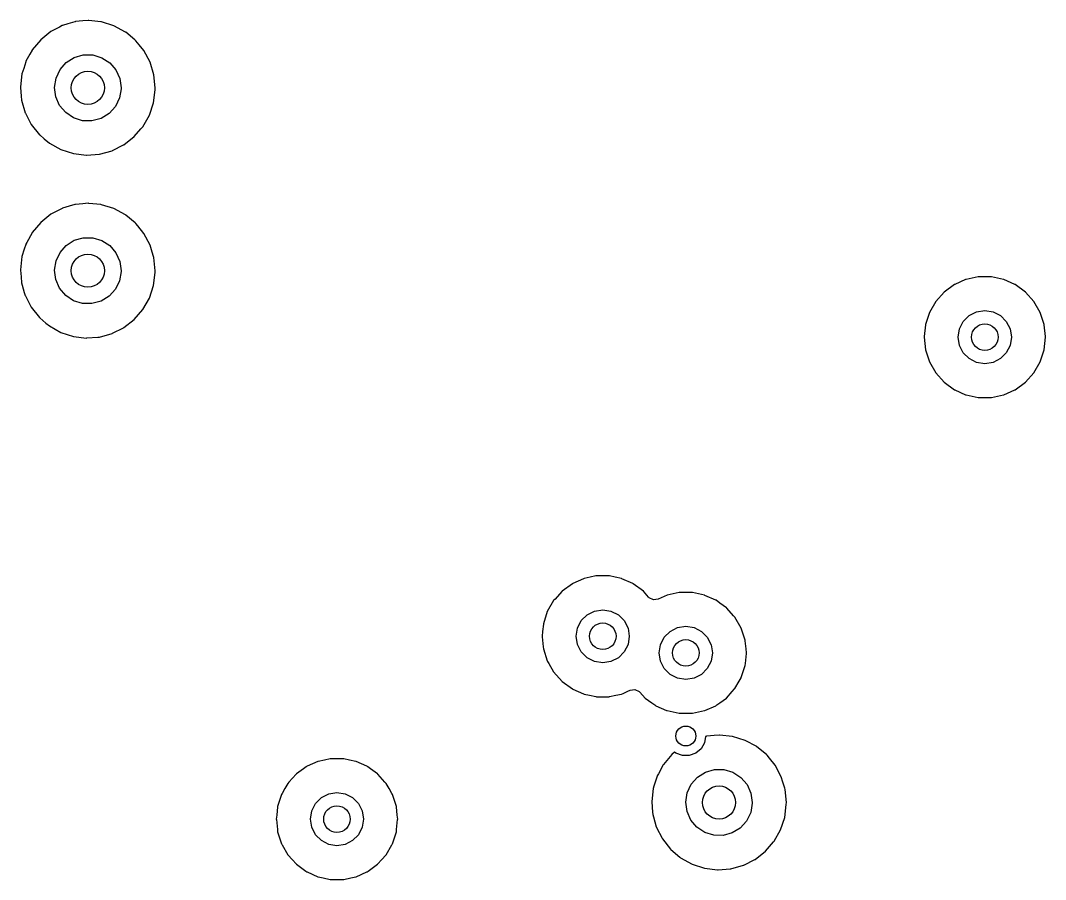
# Model space of a CAD drawing. Extents: x 1.82 to 8.48, y -4.98 to -0.82.
# Drawn here: x 5.492 to 6.099, y -3.559 to -3.051 of the extents above; entities that cross this region are included whole.
import ezdxf

# ---------------------------------------------------------------- set-up
doc = ezdxf.new("R2010")
doc.units = 0
doc.header["$MEASUREMENT"] = 0
doc.layers.add('BLACK', color=7, linetype='CONTINUOUS')

msp = doc.modelspace()

# ---------------------------------------------------------------- linework, layer by layer
at = {"layer": 'BLACK', "linetype": 'CONTINUOUS'}
for p, q in [((5.51469, -3.05453), (5.50965, -3.05717)), ((5.51634, -3.05367), (5.51469, -3.05453)), ((5.51655, -3.05356), (5.51634, -3.05367)), ((5.51634, -3.05367), (5.51634, -3.05367)), ((5.51965, -3.05265), (5.51655, -3.05356)), ((5.52379, -3.05143), (5.51965, -3.05265)), ((5.52402, -3.05136), (5.52379, -3.05143)), ((5.52379, -3.05143), (5.52379, -3.05143)), ((5.52426, -3.05134), (5.52402, -3.05136)), ((5.52853, -3.05095), (5.52426, -3.05134)), ((5.52426, -3.05134), (5.52426, -3.05134)), ((5.53177, -3.05066), (5.52853, -3.05095)), ((5.53202, -3.05068), (5.53177, -3.05066)), ((5.53928, -3.05144), (5.53202, -3.05068)), ((5.53202, -3.05068), (5.53202, -3.05068)), ((5.53952, -3.05147), (5.53928, -3.05144)), ((5.53928, -3.05144), (5.53928, -3.05144)), ((5.54696, -3.05377), (5.53952, -3.05147)), ((5.55381, -3.05748), (5.54696, -3.05377)), ((5.50965, -3.05717), (5.50358, -3.06205)), ((5.55399, -3.05763), (5.55381, -3.05748)), ((5.5594, -3.0621), (5.55399, -3.05763)), ((5.55399, -3.05763), (5.55399, -3.05763)), ((5.50358, -3.06205), (5.49858, -3.06801)), ((5.55981, -3.06244), (5.5594, -3.0621)), ((5.55996, -3.06263), (5.55981, -3.06244)), ((5.56196, -3.06508), (5.55996, -3.06263)), ((5.55996, -3.06263), (5.55996, -3.06263)), ((5.56473, -3.06847), (5.56196, -3.06508)), ((5.49721, -3.0705), (5.49483, -3.07483)), ((5.49846, -3.06822), (5.49721, -3.0705)), ((5.49858, -3.06801), (5.49846, -3.06822)), ((5.49846, -3.06822), (5.49846, -3.06822)), ((5.51874, -3.07556), (5.52346, -3.07258)), ((5.52346, -3.07258), (5.52882, -3.07105)), ((5.52882, -3.07105), (5.53441, -3.07108)), ((5.53441, -3.07108), (5.53975, -3.07268)), ((5.53975, -3.07268), (5.54444, -3.07572)), ((5.56838, -3.07535), (5.56473, -3.06847)), ((5.49348, -3.07909), (5.49247, -3.08226)), ((5.49475, -3.07507), (5.49348, -3.07909)), ((5.49483, -3.07483), (5.49475, -3.07507)), ((5.49475, -3.07507), (5.49475, -3.07507)), ((5.51504, -3.07974), (5.51874, -3.07556)), ((5.54444, -3.07572), (5.54808, -3.07995)), ((5.57063, -3.0828), (5.56838, -3.07535)), ((5.49247, -3.08226), (5.4916, -3.08999)), ((5.51181, -3.09031), (5.51267, -3.0848)), ((5.51267, -3.0848), (5.51504, -3.07974)), ((5.54808, -3.07995), (5.55039, -3.08503)), ((5.55039, -3.08503), (5.55118, -3.09055)), ((5.57139, -3.09055), (5.57063, -3.0828)), ((5.4916, -3.08999), (5.49162, -3.09024)), ((5.49162, -3.09024), (5.49207, -3.09556)), ((5.51254, -3.09584), (5.51181, -3.09031)), ((5.55118, -3.09103), (5.55025, -3.09654)), ((5.55118, -3.09055), (5.55118, -3.09103)), ((5.57138, -3.09167), (5.57139, -3.09055)), ((5.49207, -3.09556), (5.49225, -3.09775)), ((5.51478, -3.10095), (5.51254, -3.09584)), ((5.55025, -3.09654), (5.54782, -3.10156)), ((5.5704, -3.09939), (5.57138, -3.09167)), ((5.49225, -3.09775), (5.49265, -3.09915)), ((5.49265, -3.09915), (5.49406, -3.10405)), ((5.51838, -3.10523), (5.51478, -3.10095)), ((5.54782, -3.10156), (5.54407, -3.1057)), ((5.56794, -3.10678), (5.5704, -3.09939)), ((5.49406, -3.10405), (5.4944, -3.10524)), ((5.4944, -3.10524), (5.49451, -3.10545)), ((5.49451, -3.10545), (5.49622, -3.10877)), ((5.49622, -3.10877), (5.49796, -3.11216)), ((5.52302, -3.10832), (5.51838, -3.10523)), ((5.52835, -3.10998), (5.52302, -3.10832)), ((5.53931, -3.10862), (5.53393, -3.11009)), ((5.54407, -3.1057), (5.53931, -3.10862)), ((5.5641, -3.11355), (5.56794, -3.10678)), ((5.49796, -3.11216), (5.5028, -3.11827)), ((5.53393, -3.11009), (5.52835, -3.10998)), ((5.55901, -3.11944), (5.56293, -3.1149)), ((5.56293, -3.1149), (5.56394, -3.11373)), ((5.56394, -3.11373), (5.5641, -3.11355)), ((5.56394, -3.11373), (5.56394, -3.11373)), ((5.5028, -3.11827), (5.50298, -3.11842)), ((5.50298, -3.11842), (5.50298, -3.11842)), ((5.50298, -3.11842), (5.5057, -3.12074)), ((5.5057, -3.12074), (5.50873, -3.12331)), ((5.55287, -3.12424), (5.55901, -3.11944)), ((5.50873, -3.12331), (5.51552, -3.12711)), ((5.51552, -3.12711), (5.52293, -3.12952)), ((5.53842, -3.12984), (5.54592, -3.12775)), ((5.54592, -3.12775), (5.54614, -3.12764)), ((5.54614, -3.12764), (5.55266, -3.12435)), ((5.54614, -3.12764), (5.54614, -3.12764)), ((5.55266, -3.12435), (5.55287, -3.12424)), ((5.55266, -3.12435), (5.55266, -3.12435)), ((5.52293, -3.12952), (5.53066, -3.13044)), ((5.53066, -3.13044), (5.5309, -3.13042)), ((5.5309, -3.13042), (5.53818, -3.12986)), ((5.5309, -3.13042), (5.5309, -3.13042)), ((5.53818, -3.12986), (5.53842, -3.12984)), ((5.53818, -3.12986), (5.53818, -3.12986)), ((5.51278, -3.1638), (5.50965, -3.16543)), ((5.51634, -3.16194), (5.51278, -3.1638)), ((5.51655, -3.16183), (5.51634, -3.16194)), ((5.51634, -3.16194), (5.51634, -3.16194)), ((5.52045, -3.16068), (5.51655, -3.16183)), ((5.52379, -3.1597), (5.52045, -3.16068)), ((5.52402, -3.15963), (5.52379, -3.1597)), ((5.52379, -3.1597), (5.52379, -3.1597)), ((5.52426, -3.15961), (5.52402, -3.15963)), ((5.52853, -3.15922), (5.52426, -3.15961)), ((5.52426, -3.15961), (5.52426, -3.15961)), ((5.53177, -3.15892), (5.52853, -3.15922)), ((5.53202, -3.15895), (5.53177, -3.15892)), ((5.53928, -3.15971), (5.53202, -3.15895)), ((5.53202, -3.15895), (5.53202, -3.15895)), ((5.53952, -3.15974), (5.53928, -3.15971)), ((5.53928, -3.15971), (5.53928, -3.15971)), ((5.54696, -3.16204), (5.53952, -3.15974)), ((5.55381, -3.16574), (5.54696, -3.16204)), ((5.50358, -3.17031), (5.49858, -3.17628)), ((5.50965, -3.16543), (5.50358, -3.17031)), ((5.55399, -3.1659), (5.55381, -3.16574)), ((5.55956, -3.1705), (5.55399, -3.1659)), ((5.55399, -3.1659), (5.55399, -3.1659)), ((5.49846, -3.17649), (5.49536, -3.18213)), ((5.49858, -3.17628), (5.49846, -3.17649)), ((5.49846, -3.17649), (5.49846, -3.17649)), ((5.55981, -3.17071), (5.55956, -3.1705)), ((5.55996, -3.17089), (5.55981, -3.17071)), ((5.56109, -3.17229), (5.55996, -3.17089)), ((5.55996, -3.17089), (5.55996, -3.17089)), ((5.56473, -3.17674), (5.56109, -3.17229)), ((5.49536, -3.18213), (5.49483, -3.1831)), ((5.51874, -3.18383), (5.52346, -3.18085)), ((5.52346, -3.18085), (5.52882, -3.17932)), ((5.52882, -3.17932), (5.53441, -3.17935)), ((5.53441, -3.17935), (5.53975, -3.18095)), ((5.53975, -3.18095), (5.54444, -3.18398)), ((5.56838, -3.18362), (5.56473, -3.17674)), ((5.49385, -3.18618), (5.49247, -3.19052)), ((5.49475, -3.18333), (5.49385, -3.18618)), ((5.49483, -3.1831), (5.49475, -3.18333)), ((5.49475, -3.18333), (5.49475, -3.18333)), ((5.51267, -3.19306), (5.51504, -3.18801)), ((5.51504, -3.18801), (5.51874, -3.18383)), ((5.54444, -3.18398), (5.54808, -3.18821)), ((5.54808, -3.18821), (5.55039, -3.19329)), ((5.56969, -3.18795), (5.56838, -3.18362)), ((5.57044, -3.19044), (5.56969, -3.18795)), ((5.49247, -3.19052), (5.4916, -3.19826)), ((5.51181, -3.19858), (5.51267, -3.19306)), ((5.55039, -3.19329), (5.55118, -3.19882)), ((5.57063, -3.19107), (5.57044, -3.19044)), ((5.57139, -3.19882), (5.57063, -3.19107)), ((5.4916, -3.19826), (5.49162, -3.1985)), ((5.49162, -3.1985), (5.49196, -3.20248)), ((5.51254, -3.20411), (5.51181, -3.19858)), ((5.55118, -3.1993), (5.55025, -3.2048)), ((5.55118, -3.19882), (5.55118, -3.1993)), ((5.5704, -3.20766), (5.57138, -3.19993)), ((5.57138, -3.19993), (5.57139, -3.19882)), ((5.49196, -3.20248), (5.49225, -3.20602)), ((5.49225, -3.20602), (5.49265, -3.20742)), ((5.51478, -3.20922), (5.51254, -3.20411)), ((5.55025, -3.2048), (5.54782, -3.20983)), ((6.05164, -3.20409), (6.04525, -3.20694)), ((6.05188, -3.20398), (6.05164, -3.20409)), ((6.05164, -3.20409), (6.05164, -3.20409)), ((6.05556, -3.2032), (6.05188, -3.20398)), ((6.05898, -3.20248), (6.05556, -3.2032)), ((6.05923, -3.20242), (6.05898, -3.20248)), ((6.05898, -3.20248), (6.05898, -3.20248)), ((6.06675, -3.20242), (6.05923, -3.20242)), ((6.06701, -3.20248), (6.06675, -3.20242)), ((6.07043, -3.2032), (6.06701, -3.20248)), ((6.06701, -3.20248), (6.06701, -3.20248)), ((6.07411, -3.20398), (6.07043, -3.2032)), ((6.07434, -3.20409), (6.07411, -3.20398)), ((6.08074, -3.20694), (6.07434, -3.20409)), ((6.07434, -3.20409), (6.07434, -3.20409)), ((5.49265, -3.20742), (5.49387, -3.21166)), ((5.49387, -3.21166), (5.4944, -3.21351)), ((5.51838, -3.21349), (5.51478, -3.20922)), ((5.54782, -3.20983), (5.54407, -3.21396)), ((5.56794, -3.21505), (5.5704, -3.20766)), ((6.03893, -3.21146), (6.0339, -3.21705)), ((6.04501, -3.20704), (6.03893, -3.21146)), ((6.04525, -3.20694), (6.04501, -3.20704)), ((6.04525, -3.20694), (6.04525, -3.20694)), ((6.08097, -3.20704), (6.08074, -3.20694)), ((6.08074, -3.20694), (6.08074, -3.20694)), ((6.08706, -3.21146), (6.08097, -3.20704)), ((6.09209, -3.21705), (6.08706, -3.21146)), ((5.4944, -3.21351), (5.49451, -3.21372)), ((5.49451, -3.21372), (5.49772, -3.21996)), ((5.52302, -3.21659), (5.51838, -3.21349)), ((5.52835, -3.21825), (5.52302, -3.21659)), ((5.53393, -3.21835), (5.52835, -3.21825)), ((5.53931, -3.21688), (5.53393, -3.21835)), ((5.54407, -3.21396), (5.53931, -3.21688)), ((5.5641, -3.22182), (5.56794, -3.21505)), ((6.0339, -3.21705), (6.03014, -3.22356)), ((6.09585, -3.22356), (6.09209, -3.21705)), ((5.49772, -3.21996), (5.49796, -3.22043)), ((5.49796, -3.22043), (5.5028, -3.22653)), ((5.55901, -3.22771), (5.5641, -3.22182)), ((6.03014, -3.22356), (6.02781, -3.23071)), ((6.05374, -3.22545), (6.05813, -3.22321)), ((6.05813, -3.22321), (6.06299, -3.22244)), ((6.06299, -3.22244), (6.06786, -3.22321)), ((6.06786, -3.22321), (6.07225, -3.22545)), ((6.09817, -3.23071), (6.09585, -3.22356)), ((5.5028, -3.22653), (5.50298, -3.22669)), ((5.50298, -3.22669), (5.50298, -3.22669)), ((5.50298, -3.22669), (5.50665, -3.22981)), ((5.50665, -3.22981), (5.50873, -3.23158)), ((5.55287, -3.2325), (5.55901, -3.22771)), ((6.02779, -3.23097), (6.02708, -3.23771)), ((6.02781, -3.23071), (6.02779, -3.23097)), ((6.02779, -3.23097), (6.02779, -3.23097)), ((6.04801, -3.23332), (6.05025, -3.22893)), ((6.05025, -3.22893), (6.05374, -3.22545)), ((6.07225, -3.22545), (6.07573, -3.22893)), ((6.07573, -3.22893), (6.07797, -3.23332)), ((6.0982, -3.23097), (6.09817, -3.23071)), ((6.0982, -3.23097), (6.0982, -3.23097)), ((6.09891, -3.23771), (6.0982, -3.23097)), ((5.50873, -3.23158), (5.51552, -3.23538)), ((5.51552, -3.23538), (5.52293, -3.23779)), ((5.53842, -3.23811), (5.54592, -3.23602)), ((5.54592, -3.23602), (5.54614, -3.23591)), ((5.54614, -3.23591), (5.55266, -3.23261)), ((5.54614, -3.23591), (5.54614, -3.23591)), ((5.55266, -3.23261), (5.55287, -3.2325)), ((5.55266, -3.23261), (5.55266, -3.23261)), ((6.04724, -3.23819), (6.04801, -3.23332)), ((6.07797, -3.23332), (6.07874, -3.23819)), ((5.52293, -3.23779), (5.53066, -3.23871)), ((5.53066, -3.23871), (5.5309, -3.23869)), ((5.5309, -3.23869), (5.53739, -3.23819)), ((5.5309, -3.23869), (5.5309, -3.23869)), ((5.53739, -3.23819), (5.53818, -3.23813)), ((5.53818, -3.23813), (5.53842, -3.23811)), ((5.53818, -3.23813), (5.53818, -3.23813)), ((6.02708, -3.23771), (6.02703, -3.23819)), ((6.02703, -3.23819), (6.02781, -3.24567)), ((6.04801, -3.24306), (6.04724, -3.23819)), ((6.05025, -3.24745), (6.04801, -3.24306)), ((6.07797, -3.24306), (6.07573, -3.24745)), ((6.07874, -3.23819), (6.07797, -3.24306)), ((6.09817, -3.24567), (6.09896, -3.23819)), ((6.09896, -3.23819), (6.09891, -3.23771)), ((6.02781, -3.24567), (6.03014, -3.25282)), ((6.05374, -3.25093), (6.05025, -3.24745)), ((6.07573, -3.24745), (6.07225, -3.25093)), ((6.09585, -3.25282), (6.09817, -3.24567)), ((6.03014, -3.25282), (6.0339, -3.25933)), ((6.05813, -3.25317), (6.05374, -3.25093)), ((6.06299, -3.25394), (6.05813, -3.25317)), ((6.06786, -3.25317), (6.06299, -3.25394)), ((6.07225, -3.25093), (6.06786, -3.25317)), ((6.09209, -3.25933), (6.09585, -3.25282)), ((6.0339, -3.25933), (6.03893, -3.26492)), ((6.08706, -3.26492), (6.09209, -3.25933)), ((6.03893, -3.26492), (6.04501, -3.26934)), ((6.08097, -3.26934), (6.08706, -3.26492)), ((6.04501, -3.26934), (6.04525, -3.26944)), ((6.04525, -3.26944), (6.04525, -3.26944)), ((6.04525, -3.26944), (6.05164, -3.27229)), ((6.05164, -3.27229), (6.05188, -3.27239)), ((6.05188, -3.27239), (6.05556, -3.27318)), ((6.05556, -3.27318), (6.05898, -3.2739)), ((6.06701, -3.2739), (6.07043, -3.27318)), ((6.07043, -3.27318), (6.07411, -3.27239)), ((6.07411, -3.27239), (6.07434, -3.27229)), ((6.07434, -3.27229), (6.08074, -3.26944)), ((6.08074, -3.26944), (6.08097, -3.26934)), ((6.08074, -3.26944), (6.08074, -3.26944)), ((6.05898, -3.2739), (6.05898, -3.2739)), ((6.05898, -3.2739), (6.05923, -3.27396)), ((6.05923, -3.27396), (6.06675, -3.27396)), ((6.06675, -3.27396), (6.06701, -3.2739)), ((6.06701, -3.2739), (6.06701, -3.2739)), ((5.82526, -3.38126), (5.81887, -3.3841)), ((5.8255, -3.38115), (5.82526, -3.38126)), ((5.82526, -3.38126), (5.82526, -3.38126)), ((5.82918, -3.38037), (5.8255, -3.38115)), ((5.8326, -3.37964), (5.82918, -3.38037)), ((5.83285, -3.37959), (5.8326, -3.37964)), ((5.8326, -3.37964), (5.8326, -3.37964)), ((5.84037, -3.37959), (5.83285, -3.37959)), ((5.84063, -3.37964), (5.84037, -3.37959)), ((5.84405, -3.38037), (5.84063, -3.37964)), ((5.84063, -3.37964), (5.84063, -3.37964)), ((5.84773, -3.38115), (5.84405, -3.38037)), ((5.84797, -3.38126), (5.84773, -3.38115)), ((5.85436, -3.3841), (5.84797, -3.38126)), ((5.84797, -3.38126), (5.84797, -3.38126)), ((5.81238, -3.38882), (5.80834, -3.3933)), ((5.81255, -3.38863), (5.81238, -3.38882)), ((5.81238, -3.38882), (5.81238, -3.38882)), ((5.81863, -3.38421), (5.81255, -3.38863)), ((5.81887, -3.3841), (5.81863, -3.38421)), ((5.81887, -3.3841), (5.81887, -3.3841)), ((5.8546, -3.38421), (5.85436, -3.3841)), ((5.85436, -3.3841), (5.85436, -3.3841)), ((5.86068, -3.38863), (5.8546, -3.38421)), ((5.8638, -3.3921), (5.86068, -3.38863)), ((5.80752, -3.39421), (5.80376, -3.40073)), ((5.80834, -3.3933), (5.80752, -3.39421)), ((5.86421, -3.3925), (5.8638, -3.3921)), ((5.86674, -3.39368), (5.86421, -3.3925)), ((5.86951, -3.39331), (5.86674, -3.39368)), ((5.87471, -3.39099), (5.86951, -3.39331)), ((5.87839, -3.39021), (5.87471, -3.39099)), ((5.88181, -3.38948), (5.87839, -3.39021)), ((5.88207, -3.38943), (5.88181, -3.38948)), ((5.88181, -3.38948), (5.88181, -3.38948)), ((5.88959, -3.38943), (5.88207, -3.38943)), ((5.88984, -3.38948), (5.88959, -3.38943)), ((5.89326, -3.39021), (5.88984, -3.38948)), ((5.88984, -3.38948), (5.88984, -3.38948)), ((5.89694, -3.39099), (5.89326, -3.39021)), ((5.89718, -3.3911), (5.89694, -3.39099)), ((5.90357, -3.39394), (5.89718, -3.3911)), ((5.89718, -3.3911), (5.89718, -3.3911)), ((5.90381, -3.39405), (5.90357, -3.39394)), ((5.90357, -3.39394), (5.90357, -3.39394)), ((5.90604, -3.39567), (5.90381, -3.39405)), ((5.80376, -3.40073), (5.80144, -3.40788)), ((5.82736, -3.40261), (5.83175, -3.40038)), ((5.83175, -3.40038), (5.83661, -3.39961)), ((5.83661, -3.39961), (5.84148, -3.40038)), ((5.84148, -3.40038), (5.84587, -3.40261)), ((5.90989, -3.39847), (5.90604, -3.39567)), ((5.91007, -3.39866), (5.90989, -3.39847)), ((5.9141, -3.40315), (5.91007, -3.39866)), ((5.91007, -3.39866), (5.91007, -3.39866)), ((5.82164, -3.41049), (5.82387, -3.4061)), ((5.82387, -3.4061), (5.82736, -3.40261)), ((5.84587, -3.40261), (5.84935, -3.4061)), ((5.84935, -3.4061), (5.85159, -3.41049)), ((5.91492, -3.40406), (5.9141, -3.40315)), ((5.91868, -3.41057), (5.91492, -3.40406)), ((5.80094, -3.41255), (5.80065, -3.41535)), ((5.80141, -3.40814), (5.80094, -3.41255)), ((5.80144, -3.40788), (5.80141, -3.40814)), ((5.80141, -3.40814), (5.80141, -3.40814)), ((5.82087, -3.41535), (5.82164, -3.41049)), ((5.85159, -3.41049), (5.85236, -3.41535)), ((5.87309, -3.41594), (5.87657, -3.41246)), ((5.87657, -3.41246), (5.88096, -3.41022)), ((5.88096, -3.41022), (5.88583, -3.40945)), ((5.88583, -3.40945), (5.89069, -3.41022)), ((5.89069, -3.41022), (5.89508, -3.41246)), ((5.89508, -3.41246), (5.89857, -3.41594)), ((5.92101, -3.41772), (5.91868, -3.41057)), ((5.80065, -3.41535), (5.80068, -3.41561)), ((5.80068, -3.41561), (5.80131, -3.42164)), ((5.82164, -3.42022), (5.82087, -3.41535)), ((5.85236, -3.41535), (5.85159, -3.42022)), ((5.87085, -3.42033), (5.87309, -3.41594)), ((5.89857, -3.41594), (5.9008, -3.42033)), ((5.92103, -3.41798), (5.92101, -3.41772)), ((5.92154, -3.42283), (5.92103, -3.41798)), ((5.92103, -3.41798), (5.92103, -3.41798)), ((5.80131, -3.42164), (5.80144, -3.42283)), ((5.80144, -3.42283), (5.80376, -3.42998)), ((5.82387, -3.42461), (5.82164, -3.42022)), ((5.82736, -3.42809), (5.82387, -3.42461)), ((5.84935, -3.42461), (5.84587, -3.42809)), ((5.85159, -3.42022), (5.84935, -3.42461)), ((5.87008, -3.4252), (5.87085, -3.42033)), ((5.87085, -3.43006), (5.87008, -3.4252)), ((5.9008, -3.42033), (5.90157, -3.4252)), ((5.90157, -3.4252), (5.9008, -3.43006)), ((5.92114, -3.43138), (5.92176, -3.42546)), ((5.92179, -3.4252), (5.92154, -3.42283)), ((5.92176, -3.42546), (5.92179, -3.4252)), ((5.80376, -3.42998), (5.80389, -3.43021)), ((5.80389, -3.43021), (5.80389, -3.43021)), ((5.80389, -3.43021), (5.8046, -3.43144)), ((5.8046, -3.43144), (5.80752, -3.43649)), ((5.83175, -3.43033), (5.82736, -3.42809)), ((5.83661, -3.4311), (5.83175, -3.43033)), ((5.84148, -3.43033), (5.83661, -3.4311)), ((5.84587, -3.42809), (5.84148, -3.43033)), ((5.87309, -3.43445), (5.87085, -3.43006)), ((5.9008, -3.43006), (5.89857, -3.43445)), ((5.92101, -3.43267), (5.92114, -3.43138)), ((5.80752, -3.43649), (5.81255, -3.44208)), ((5.87657, -3.43794), (5.87309, -3.43445)), ((5.89857, -3.43445), (5.89508, -3.43794)), ((5.91868, -3.43983), (5.92101, -3.43267)), ((5.81255, -3.44208), (5.81863, -3.4465)), ((5.88096, -3.44017), (5.87657, -3.43794)), ((5.88583, -3.44094), (5.88096, -3.44017)), ((5.89069, -3.44017), (5.88583, -3.44094)), ((5.89508, -3.43794), (5.89069, -3.44017)), ((5.91492, -3.44634), (5.91752, -3.44184)), ((5.91752, -3.44184), (5.91855, -3.44005)), ((5.91855, -3.44005), (5.91868, -3.43983)), ((5.91855, -3.44005), (5.91855, -3.44005)), ((5.81863, -3.4465), (5.81887, -3.44661)), ((5.81887, -3.44661), (5.81887, -3.44661)), ((5.81887, -3.44661), (5.82526, -3.44945)), ((5.82526, -3.44945), (5.8255, -3.44956)), ((5.8255, -3.44956), (5.82877, -3.45025)), ((5.84446, -3.45025), (5.84773, -3.44956)), ((5.84773, -3.44956), (5.84865, -3.44915)), ((5.84865, -3.44915), (5.85151, -3.44788)), ((5.85151, -3.44788), (5.85293, -3.44724)), ((5.85293, -3.44724), (5.8557, -3.44687)), ((5.8557, -3.44687), (5.85823, -3.44806)), ((5.85823, -3.44806), (5.85864, -3.44845)), ((5.85864, -3.44845), (5.86176, -3.45192)), ((5.90989, -3.45192), (5.91338, -3.44806)), ((5.91338, -3.44806), (5.91475, -3.44653)), ((5.91475, -3.44653), (5.91492, -3.44634)), ((5.91475, -3.44653), (5.91475, -3.44653)), ((5.82877, -3.45025), (5.8326, -3.45107)), ((5.8326, -3.45107), (5.8326, -3.45107)), ((5.8326, -3.45107), (5.83285, -3.45112)), ((5.83285, -3.45112), (5.84037, -3.45112)), ((5.84037, -3.45112), (5.84063, -3.45107)), ((5.84063, -3.45107), (5.84446, -3.45025)), ((5.84063, -3.45107), (5.84063, -3.45107)), ((5.86176, -3.45192), (5.86566, -3.45476)), ((5.86566, -3.45476), (5.86743, -3.45604)), ((5.90423, -3.45604), (5.90599, -3.45476)), ((5.90599, -3.45476), (5.90989, -3.45192)), ((5.86743, -3.45604), (5.86784, -3.45634)), ((5.86784, -3.45634), (5.86808, -3.45645)), ((5.86808, -3.45645), (5.86808, -3.45645)), ((5.86808, -3.45645), (5.87448, -3.4593)), ((5.87448, -3.4593), (5.87471, -3.4594)), ((5.87471, -3.4594), (5.87839, -3.46018)), ((5.87839, -3.46018), (5.88181, -3.46091)), ((5.88181, -3.46091), (5.88181, -3.46091)), ((5.88181, -3.46091), (5.88207, -3.46096)), ((5.88207, -3.46096), (5.88959, -3.46096)), ((5.88959, -3.46096), (5.88984, -3.46091)), ((5.88984, -3.46091), (5.89326, -3.46018)), ((5.88984, -3.46091), (5.88984, -3.46091)), ((5.89326, -3.46018), (5.89694, -3.4594)), ((5.89694, -3.4594), (5.89718, -3.4593)), ((5.89718, -3.4593), (5.90357, -3.45645)), ((5.90357, -3.45645), (5.90381, -3.45634)), ((5.90357, -3.45645), (5.90357, -3.45645)), ((5.90381, -3.45634), (5.90423, -3.45604)), ((5.90579, -3.47388), (5.90254, -3.47418)), ((5.90603, -3.47391), (5.90579, -3.47388)), ((5.91329, -3.47467), (5.90603, -3.47391)), ((5.90603, -3.47391), (5.90603, -3.47391)), ((5.89693, -3.47845), (5.89487, -3.482)), ((5.89758, -3.47472), (5.89693, -3.47845)), ((5.8978, -3.47466), (5.89758, -3.47472)), ((5.89804, -3.47459), (5.8978, -3.47466)), ((5.8978, -3.47466), (5.8978, -3.47466)), ((5.89828, -3.47457), (5.89804, -3.47459)), ((5.90254, -3.47418), (5.89828, -3.47457)), ((5.89828, -3.47457), (5.89828, -3.47457)), ((5.91353, -3.4747), (5.91329, -3.47467)), ((5.91329, -3.47467), (5.91329, -3.47467)), ((5.92097, -3.477), (5.91353, -3.4747)), ((5.92782, -3.4807), (5.92097, -3.477)), ((5.8776, -3.48527), (5.87259, -3.49124)), ((5.87917, -3.48401), (5.8776, -3.48527)), ((5.87992, -3.48464), (5.87917, -3.48401)), ((5.88378, -3.48604), (5.87992, -3.48464)), ((5.88788, -3.48604), (5.88378, -3.48604)), ((5.89173, -3.48464), (5.88788, -3.48604)), ((5.89487, -3.482), (5.89173, -3.48464)), ((5.92801, -3.48086), (5.92782, -3.4807)), ((5.93357, -3.48546), (5.92801, -3.48086)), ((5.92801, -3.48086), (5.92801, -3.48086)), ((5.93382, -3.48567), (5.93357, -3.48546)), ((5.93397, -3.48585), (5.93382, -3.48567)), ((5.93537, -3.48756), (5.93397, -3.48585)), ((5.93397, -3.48585), (5.93397, -3.48585)), ((5.66778, -3.48952), (5.66139, -3.49237)), ((5.66802, -3.48942), (5.66778, -3.48952)), ((5.66778, -3.48952), (5.66778, -3.48952)), ((5.6717, -3.48864), (5.66802, -3.48942)), ((5.67512, -3.48791), (5.6717, -3.48864)), ((5.67537, -3.48785), (5.67512, -3.48791)), ((5.67512, -3.48791), (5.67512, -3.48791)), ((5.68289, -3.48785), (5.67537, -3.48785)), ((5.68315, -3.48791), (5.68289, -3.48785)), ((5.68657, -3.48864), (5.68315, -3.48791)), ((5.68315, -3.48791), (5.68315, -3.48791)), ((5.69025, -3.48942), (5.68657, -3.48864)), ((5.69048, -3.48952), (5.69025, -3.48942)), ((5.69688, -3.49237), (5.69048, -3.48952)), ((5.69048, -3.48952), (5.69048, -3.48952)), ((5.87248, -3.49145), (5.86957, -3.49674)), ((5.87259, -3.49124), (5.87248, -3.49145)), ((5.87248, -3.49145), (5.87248, -3.49145)), ((5.93874, -3.4917), (5.93537, -3.48756)), ((5.9424, -3.49858), (5.93874, -3.4917)), ((5.65489, -3.49709), (5.65069, -3.50176)), ((5.65507, -3.4969), (5.65489, -3.49709)), ((5.65489, -3.49709), (5.65489, -3.49709)), ((5.65928, -3.49384), (5.65507, -3.4969)), ((5.66094, -3.49263), (5.65928, -3.49384)), ((5.66115, -3.49248), (5.66094, -3.49263)), ((5.66094, -3.49263), (5.66094, -3.49263)), ((5.66139, -3.49237), (5.66115, -3.49248)), ((5.66139, -3.49237), (5.66139, -3.49237)), ((5.69712, -3.49248), (5.69688, -3.49237)), ((5.69688, -3.49237), (5.69688, -3.49237)), ((5.69733, -3.49263), (5.69712, -3.49248)), ((5.69899, -3.49384), (5.69733, -3.49263)), ((5.69733, -3.49263), (5.69733, -3.49263)), ((5.7032, -3.4969), (5.69899, -3.49384)), ((5.70337, -3.49709), (5.7032, -3.4969)), ((5.70758, -3.50176), (5.70337, -3.49709)), ((5.70337, -3.49709), (5.70337, -3.49709)), ((5.86877, -3.49829), (5.8669, -3.50417)), ((5.86884, -3.49806), (5.86877, -3.49829)), ((5.86877, -3.49829), (5.86877, -3.49829)), ((5.86957, -3.49674), (5.86884, -3.49806)), ((5.89275, -3.49879), (5.89747, -3.49581)), ((5.89747, -3.49581), (5.90284, -3.49428)), ((5.90284, -3.49428), (5.90842, -3.49431)), ((5.90842, -3.49431), (5.91377, -3.49591)), ((5.91377, -3.49591), (5.91845, -3.49895)), ((5.65004, -3.50248), (5.6483, -3.50548)), ((5.65069, -3.50176), (5.65004, -3.50248)), ((5.70823, -3.50248), (5.70758, -3.50176)), ((5.70996, -3.50548), (5.70823, -3.50248)), ((5.8669, -3.50417), (5.86649, -3.50548)), ((5.88669, -3.50802), (5.88906, -3.50297)), ((5.88906, -3.50297), (5.89275, -3.49879)), ((5.91845, -3.49895), (5.9221, -3.50317)), ((5.9221, -3.50317), (5.92441, -3.50825)), ((5.94338, -3.50183), (5.9424, -3.49858)), ((5.94446, -3.5054), (5.94338, -3.50183)), ((5.64628, -3.50899), (5.64396, -3.51614)), ((5.64656, -3.50851), (5.64628, -3.50899)), ((5.6483, -3.50548), (5.64656, -3.50851)), ((5.66988, -3.51088), (5.67427, -3.50864)), ((5.67427, -3.50864), (5.67913, -3.50787)), ((5.67913, -3.50787), (5.684, -3.50864)), ((5.684, -3.50864), (5.68839, -3.51088)), ((5.71171, -3.50851), (5.70996, -3.50548)), ((5.71199, -3.50899), (5.71171, -3.50851)), ((5.71336, -3.51322), (5.71199, -3.50899)), ((5.86649, -3.50548), (5.86562, -3.51322)), ((5.88583, -3.51354), (5.88669, -3.50802)), ((5.92441, -3.50825), (5.9252, -3.51378)), ((5.94465, -3.50603), (5.94446, -3.5054)), ((5.94541, -3.51378), (5.94465, -3.50603)), ((5.64393, -3.5164), (5.64342, -3.52121)), ((5.64396, -3.51614), (5.64393, -3.5164)), ((5.64393, -3.5164), (5.64393, -3.5164)), ((5.66416, -3.51876), (5.66639, -3.51437)), ((5.66639, -3.51437), (5.66988, -3.51088)), ((5.68839, -3.51088), (5.69187, -3.51437)), ((5.69187, -3.51437), (5.69411, -3.51876)), ((5.71431, -3.51614), (5.71336, -3.51322)), ((5.71434, -3.5164), (5.71431, -3.51614)), ((5.71485, -3.52121), (5.71434, -3.5164)), ((5.71434, -3.5164), (5.71434, -3.5164)), ((5.86562, -3.51322), (5.86564, -3.51346)), ((5.86564, -3.51346), (5.86614, -3.51947)), ((5.88655, -3.51907), (5.88583, -3.51354)), ((5.92519, -3.51426), (5.92427, -3.51976)), ((5.9252, -3.51378), (5.92519, -3.51426)), ((5.94442, -3.52262), (5.94539, -3.51489)), ((5.94539, -3.51489), (5.94541, -3.51378)), ((5.64342, -3.52121), (5.64317, -3.52362)), ((5.66339, -3.52362), (5.66416, -3.51876)), ((5.69411, -3.51876), (5.69488, -3.52362)), ((5.7151, -3.52362), (5.71485, -3.52121)), ((5.86614, -3.51947), (5.86627, -3.52098)), ((5.86627, -3.52098), (5.86665, -3.52232)), ((5.86665, -3.52232), (5.86834, -3.52819)), ((5.8888, -3.52418), (5.88655, -3.51907)), ((5.92427, -3.51976), (5.92183, -3.52479)), ((5.94196, -3.53001), (5.94442, -3.52262)), ((5.64317, -3.52362), (5.6432, -3.52388)), ((5.6432, -3.52388), (5.64382, -3.52981)), ((5.66416, -3.52849), (5.66339, -3.52362)), ((5.66639, -3.53288), (5.66416, -3.52849)), ((5.69411, -3.52849), (5.69187, -3.53288)), ((5.69488, -3.52362), (5.69411, -3.52849)), ((5.71445, -3.52981), (5.71507, -3.52388)), ((5.71507, -3.52388), (5.7151, -3.52362)), ((5.86834, -3.52819), (5.86842, -3.52847)), ((5.86842, -3.52847), (5.86853, -3.52868)), ((5.86853, -3.52868), (5.87177, -3.53499)), ((5.89239, -3.52845), (5.8888, -3.52418)), ((5.89704, -3.53155), (5.89239, -3.52845)), ((5.92183, -3.52479), (5.91809, -3.52893)), ((5.64382, -3.52981), (5.64396, -3.5311)), ((5.64396, -3.5311), (5.64628, -3.53825)), ((5.66988, -3.53636), (5.66639, -3.53288)), ((5.69187, -3.53288), (5.68839, -3.53636)), ((5.71199, -3.53825), (5.71431, -3.5311)), ((5.71431, -3.5311), (5.71445, -3.52981)), ((5.90236, -3.53321), (5.89704, -3.53155)), ((5.90794, -3.53331), (5.90236, -3.53321)), ((5.91333, -3.53185), (5.90794, -3.53331)), ((5.91809, -3.52893), (5.91333, -3.53185)), ((5.93811, -3.53678), (5.94196, -3.53001)), ((5.64628, -3.53825), (5.64641, -3.53848)), ((5.64641, -3.53848), (5.64641, -3.53848)), ((5.64641, -3.53848), (5.64668, -3.53895)), ((5.64668, -3.53895), (5.65004, -3.54476)), ((5.67427, -3.5386), (5.66988, -3.53636)), ((5.67913, -3.53937), (5.67427, -3.5386)), ((5.684, -3.5386), (5.67913, -3.53937)), ((5.68839, -3.53636), (5.684, -3.5386)), ((5.70823, -3.54476), (5.71159, -3.53895)), ((5.71159, -3.53895), (5.71186, -3.53848)), ((5.71186, -3.53848), (5.71199, -3.53825)), ((5.71186, -3.53848), (5.71186, -3.53848)), ((5.87177, -3.53499), (5.87198, -3.53539)), ((5.87198, -3.53539), (5.87681, -3.54149)), ((5.93303, -3.54267), (5.93782, -3.53712)), ((5.93782, -3.53712), (5.93795, -3.53696)), ((5.93795, -3.53696), (5.93811, -3.53678)), ((5.93795, -3.53696), (5.93795, -3.53696)), ((5.65004, -3.54476), (5.65021, -3.54495)), ((5.65021, -3.54495), (5.65021, -3.54495)), ((5.65021, -3.54495), (5.65257, -3.54757)), ((5.7057, -3.54757), (5.70806, -3.54495)), ((5.70806, -3.54495), (5.70823, -3.54476)), ((5.70806, -3.54495), (5.70806, -3.54495)), ((5.87681, -3.54149), (5.877, -3.54165)), ((5.877, -3.54165), (5.877, -3.54165)), ((5.877, -3.54165), (5.88223, -3.54611)), ((5.88223, -3.54611), (5.88274, -3.54654)), ((5.88274, -3.54654), (5.88954, -3.55034)), ((5.92689, -3.54747), (5.93303, -3.54267)), ((5.65257, -3.54757), (5.65507, -3.55035)), ((5.65507, -3.55035), (5.65826, -3.55267)), ((5.65826, -3.55267), (5.66066, -3.55441)), ((5.69761, -3.55441), (5.7, -3.55267)), ((5.7, -3.55267), (5.7032, -3.55035)), ((5.7032, -3.55035), (5.7057, -3.54757)), ((5.88954, -3.55034), (5.89694, -3.55275)), ((5.89694, -3.55275), (5.90468, -3.55367)), ((5.91244, -3.55307), (5.91994, -3.55098)), ((5.91994, -3.55098), (5.92016, -3.55087)), ((5.92016, -3.55087), (5.92667, -3.54757)), ((5.92016, -3.55087), (5.92016, -3.55087)), ((5.92667, -3.54757), (5.92689, -3.54747)), ((5.92667, -3.54757), (5.92667, -3.54757)), ((5.66066, -3.55441), (5.66115, -3.55477)), ((5.66115, -3.55477), (5.66139, -3.55487)), ((5.66139, -3.55487), (5.66139, -3.55487)), ((5.66139, -3.55487), (5.66778, -3.55772)), ((5.66778, -3.55772), (5.66802, -3.55783)), ((5.66802, -3.55783), (5.67097, -3.55845)), ((5.67097, -3.55845), (5.67512, -3.55934)), ((5.68315, -3.55934), (5.6873, -3.55845)), ((5.6873, -3.55845), (5.69025, -3.55783)), ((5.69025, -3.55783), (5.69048, -3.55772)), ((5.69048, -3.55772), (5.69688, -3.55487)), ((5.69688, -3.55487), (5.69712, -3.55477)), ((5.69688, -3.55487), (5.69688, -3.55487)), ((5.69712, -3.55477), (5.69761, -3.55441)), ((5.90468, -3.55367), (5.90492, -3.55365)), ((5.90492, -3.55365), (5.9122, -3.55309)), ((5.90492, -3.55365), (5.90492, -3.55365)), ((5.9122, -3.55309), (5.91244, -3.55307)), ((5.9122, -3.55309), (5.9122, -3.55309)), ((5.67512, -3.55934), (5.67512, -3.55934)), ((5.67512, -3.55934), (5.67537, -3.55939)), ((5.67537, -3.55939), (5.68289, -3.55939)), ((5.68289, -3.55939), (5.68315, -3.55934)), ((5.68315, -3.55934), (5.68315, -3.55934))]:
    msp.add_line(p, q, dxfattribs=at)
at = {"layer": 'BLACK'}
for centre, radius in [((5.5315, -3.09055), 0.00984), ((5.5315, -3.19882), 0.00984), ((6.06299, -3.23819), 0.00787), ((5.83661, -3.41535), 0.00787), ((5.88583, -3.4252), 0.00787), ((5.88583, -3.47441), 0.00591), ((5.90551, -3.51378), 0.00984), ((5.67913, -3.52362), 0.00787)]:
    msp.add_circle(centre, radius, dxfattribs=at)

doc.saveas('drawing.dxf')
